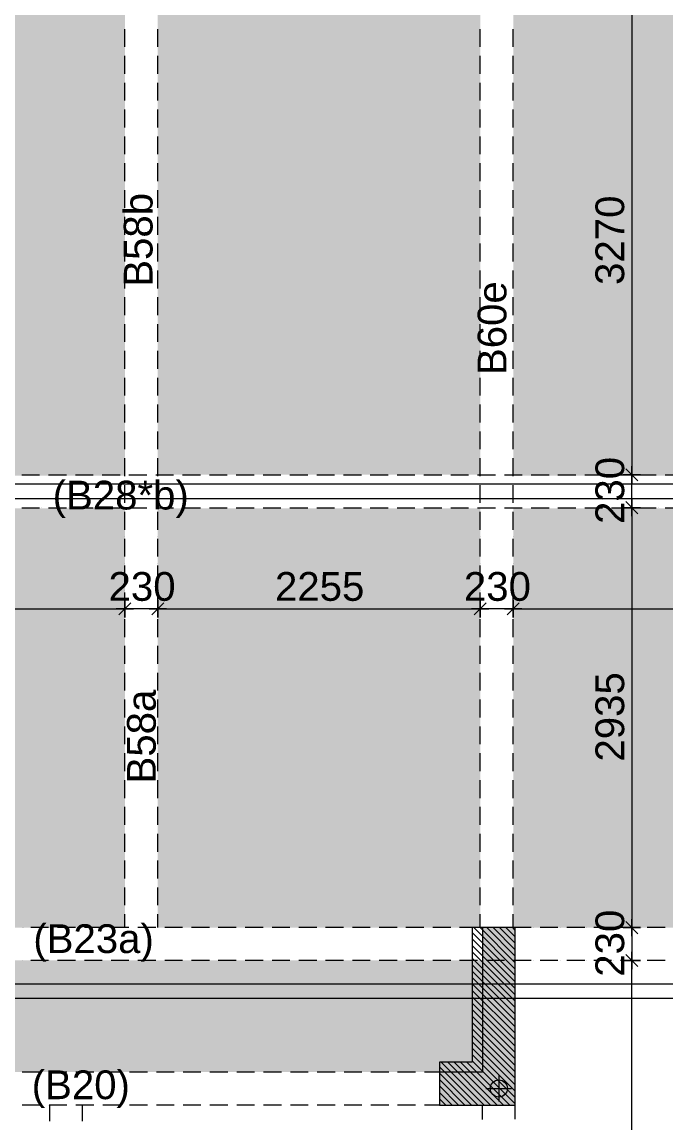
# Model space of a CAD drawing. Header units: millimetres. Extents: x -1303 to 98744, y -1303 to 90097.
# Drawn here: x 15760 to 20263, y 35927 to 43623 of the extents above; entities that cross this region are included whole.
import ezdxf

# ---------------------------------------------------------------- set-up
doc = ezdxf.new("R2010")
doc.units = ezdxf.units.MM
doc.layers.add('PDF_Geometry', color=7, linetype='Continuous')
doc.layers.add('PDF_Text', color=7, linetype='Continuous')
doc.layers.add('PDF_Solid Fills', color=192, linetype='Continuous', true_color=0xc2c0c0c0)
doc.styles.add('PDF ArialMT', font='arial.ttf')

msp = doc.modelspace()

# ---------------------------------------------------------------- hatches: boundary and pattern name
at = {"layer": 'PDF_Solid Fills'}
msp.add_hatch(color=256, dxfattribs=at).paths.add_polyline_path([(18979.23903, 37292.74923), (18979.23903, 36282.69794), (18679.31212, 36282.69794), (18679.31212, 36052.67313), (19209.26177, 36052.67313), (19209.26177, 37292.74923)])

# ---------------------------------------------------------------- linework, layer by layer
at = {"layer": 'PDF_Geometry', "color": 122, "lineweight": 0, "true_color": 0x00b88a}
for points in [[(20023.99135, 43687.28197), (20023.99135, 43707.59225), (20023.99135, 40477.27777), (20023.99135, 40497.59218)], [(20023.99135, 40227.62037), (20023.99135, 40456.96748)], [(20023.99135, 40186.9998), (20023.99135, 40207.31008), (20023.99135, 37312.12974), (20023.99135, 37332.44416)], [(13083.5159, 39520.11999), (13064.05068, 39520.11999), (16458.54478, 39520.11999), (16439.07955, 39520.11999)], [(16709.0493, 39520.11999), (16478.85713, 39520.11999)], [(16748.82481, 39520.11999), (16728.51453, 39520.11999), (18944.11649, 39520.11999), (18923.80621, 39520.11999)], [(19193.77388, 39520.11999), (18963.58172, 39520.11999)], [(19233.55147, 39520.11999), (19214.08624, 39520.11999), (22383.46574, 39520.11999), (22364.00051, 39520.11999)], [(20023.99135, 37292.66658), (20023.99135, 37062.47235)], [(20023.99135, 32382.45608), (20023.99135, 32362.14373), (20023.99135, 37042.16206), (20023.99135, 37022.6989)]]:
    msp.add_lwpolyline(points, dxfattribs=at)
at = {"layer": 'PDF_Geometry', "color": 157, "lineweight": 0, "true_color": 0x3f5f7f}
for points in [[(16478.85713, 43448.62476), (16478.85713, 43573.87909)], [(16709.0493, 43448.62476), (16709.0493, 43573.87909)], [(18963.58172, 43448.62476), (18963.58172, 43573.87909)], [(19193.77388, 43448.62476), (19193.77388, 43573.87909)], [(16478.85713, 43260.74947), (16478.85713, 43385.99967)], [(16709.0493, 43260.74947), (16709.0493, 43385.99967)], [(18963.58172, 43260.74947), (18963.58172, 43385.99967)], [(19193.77388, 43260.74947), (19193.77388, 43385.99967)], [(16478.85713, 43073.71718), (16478.85713, 43198.12025)], [(16709.0493, 43073.71718), (16709.0493, 43198.12025)], [(18963.58172, 43073.71718), (18963.58172, 43198.12025)], [(19193.77388, 43073.71718), (19193.77388, 43198.12025)], [(16478.85713, 42885.83775), (16478.85713, 43011.09208)], [(16709.0493, 42885.83775), (16709.0493, 43011.09208)], [(18963.58172, 42885.83775), (18963.58172, 43011.09208)], [(19193.77388, 42885.83775), (19193.77388, 43011.09208)], [(16478.85713, 42698.80545), (16478.85713, 42823.21266)], [(16709.0493, 42698.80545), (16709.0493, 42823.21266)], [(18963.58172, 42698.80545), (18963.58172, 42823.21266)], [(19193.77388, 42698.80545), (19193.77388, 42823.21266)], [(16478.85713, 42510.93016), (16478.85713, 42636.18035)], [(16709.0493, 42510.93016), (16709.0493, 42636.18035)], [(18963.58172, 42510.93016), (18963.58172, 42636.18035)], [(19193.77388, 42510.93016), (19193.77388, 42636.18035)], [(16478.85713, 42323.89786), (16478.85713, 42448.30506)], [(16709.0493, 42323.89786), (16709.0493, 42448.30506)], [(18963.58172, 42323.89786), (18963.58172, 42448.30506)], [(19193.77388, 42323.89786), (19193.77388, 42448.30506)], [(16478.85713, 42136.01844), (16478.85713, 42261.27277)], [(16709.0493, 42136.01844), (16709.0493, 42261.27277)], [(18963.58172, 42136.01844), (18963.58172, 42261.27277)], [(19193.77388, 42136.01844), (19193.77388, 42261.27277)], [(16478.85713, 41948.14315), (16478.85713, 42073.39334)], [(16709.0493, 41948.14315), (16709.0493, 42073.39334)], [(18963.58172, 41948.14315), (18963.58172, 42073.39334)], [(19193.77388, 41948.14315), (19193.77388, 42073.39334)], [(16478.85713, 41761.11085), (16478.85713, 41886.36104)], [(16709.0493, 41761.11085), (16709.0493, 41886.36104)], [(18963.58172, 41761.11085), (18963.58172, 41886.36104)], [(19193.77388, 41761.11085), (19193.77388, 41886.36104)], [(16478.85713, 41573.23143), (16478.85713, 41698.48575)], [(16709.0493, 41573.23143), (16709.0493, 41698.48575)], [(18963.58172, 41573.23143), (18963.58172, 41698.48575)], [(19193.77388, 41573.23143), (19193.77388, 41698.48575)], [(16478.85713, 41386.20325), (16478.85713, 41511.45345)], [(16709.0493, 41386.20325), (16709.0493, 41511.45345)], [(18963.58172, 41386.20325), (18963.58172, 41511.45345)], [(19193.77388, 41386.20325), (19193.77388, 41511.45345)], [(16478.85713, 41198.32383), (16478.85713, 41323.57403)], [(16709.0493, 41198.32383), (16709.0493, 41323.57403)], [(18963.58172, 41198.32383), (18963.58172, 41323.57403)], [(19193.77388, 41198.32383), (19193.77388, 41323.57403)], [(16478.85713, 41011.29153), (16478.85713, 41135.69874)], [(16709.0493, 41011.29153), (16709.0493, 41135.69874)], [(18963.58172, 41011.29153), (18963.58172, 41135.69874)], [(19193.77388, 41011.29153), (19193.77388, 41135.69874)], [(16478.85713, 40823.41624), (16478.85713, 40948.66643)], [(16709.0493, 40823.41624), (16709.0493, 40948.66643)], [(18963.58172, 40823.41624), (18963.58172, 40948.66643)], [(19193.77388, 40823.41624), (19193.77388, 40948.66643)], [(16478.85713, 40636.38394), (16478.85713, 40760.78701)], [(16709.0493, 40636.38394), (16709.0493, 40760.78701)], [(18963.58172, 40636.38394), (18963.58172, 40760.78701)], [(19193.77388, 40636.38394), (19193.77388, 40760.78701)], [(16478.85713, 40448.50451), (16478.85713, 40573.75884)], [(16709.0493, 40448.50451), (16709.0493, 40573.75884)], [(18963.58172, 40448.50451), (18963.58172, 40573.75884)], [(19193.77388, 40448.50451), (19193.77388, 40573.75884)], [(15757.81209, 40456.96748), (15882.21724, 40456.96748)], [(15944.84336, 40456.96748), (16070.09562, 40456.96748)], [(16132.72072, 40456.96748), (16257.97298, 40456.96748)], [(16319.75302, 40456.96748), (16445.00528, 40456.96748)], [(16507.63038, 40456.96748), (16632.88264, 40456.96748)], [(16695.50773, 40456.96748), (16819.91287, 40456.96748)], [(16882.54004, 40456.96748), (17007.7923, 40456.96748)], [(17070.41739, 40456.96748), (17194.82253, 40456.96748)], [(17257.44969, 40456.96748), (17382.69988, 40456.96748)], [(17445.32705, 40456.96748), (17569.73219, 40456.96748)], [(17632.35728, 40456.96748), (17757.60954, 40456.96748)], [(17820.23671, 40456.96748), (17945.4869, 40456.96748)], [(18007.26694, 40456.96748), (18132.5192, 40456.96748)], [(18195.14429, 40456.96748), (18320.39656, 40456.96748)], [(18383.02372, 40456.96748), (18507.42886, 40456.96748)], [(18570.05395, 40456.96748), (18695.30621, 40456.96748)], [(18757.93131, 40456.96748), (18882.33852, 40456.96748)], [(18944.96361, 40456.96748), (19070.21587, 40456.96748)], [(19132.84097, 40456.96748), (19257.2461, 40456.96748)], [(19319.87327, 40456.96748), (19445.12553, 40456.96748)], [(19507.75063, 40456.96748), (19633.00289, 40456.96748)], [(19694.78293, 40456.96748), (19820.03312, 40456.96748)], [(19882.66029, 40456.96748), (20007.91255, 40456.96748)], [(20069.69052, 40456.96748), (20194.94278, 40456.96748)], [(20257.56994, 40456.96748), (20382.82013, 40456.96748)], [(16478.85713, 40260.62922), (16478.85713, 40385.87942)], [(16709.0493, 40260.62922), (16709.0493, 40385.87942)], [(18963.58172, 40260.62922), (18963.58172, 40385.87942)], [(19193.77388, 40260.62922), (19193.77388, 40385.87942)], [(15757.81209, 40227.62037), (15882.21724, 40227.62037)], [(15944.84336, 40227.62037), (16070.09562, 40227.62037)], [(16132.72072, 40227.62037), (16257.97298, 40227.62037)], [(16319.75302, 40227.62037), (16445.00528, 40227.62037)], [(16478.85713, 40073.59693), (16478.85713, 40198.84712)], [(16507.63038, 40227.62037), (16632.88264, 40227.62037)], [(16695.50773, 40227.62037), (16819.91287, 40227.62037)], [(16709.0493, 40073.59693), (16709.0493, 40198.84712)], [(16882.54004, 40227.62037), (17007.7923, 40227.62037)], [(17070.41739, 40227.62037), (17194.82253, 40227.62037)], [(17257.44969, 40227.62037), (17382.69988, 40227.62037)], [(17445.32705, 40227.62037), (17569.73219, 40227.62037)], [(17632.35728, 40227.62037), (17757.60954, 40227.62037)], [(17820.23671, 40227.62037), (17945.4869, 40227.62037)], [(18007.26694, 40227.62037), (18132.5192, 40227.62037)], [(18195.14429, 40227.62037), (18320.39656, 40227.62037)], [(18383.02372, 40227.62037), (18507.42886, 40227.62037)], [(18570.05395, 40227.62037), (18695.30621, 40227.62037)], [(18757.93131, 40227.62037), (18882.33852, 40227.62037)], [(18944.96361, 40227.62037), (19070.21587, 40227.62037)], [(18963.58172, 40073.59693), (18963.58172, 40198.84712)], [(19132.84097, 40227.62037), (19257.2461, 40227.62037)], [(19193.77388, 40073.59693), (19193.77388, 40198.84712)], [(19319.87327, 40227.62037), (19445.12553, 40227.62037)], [(19507.75063, 40227.62037), (19633.00289, 40227.62037)], [(19694.78293, 40227.62037), (19820.03312, 40227.62037)], [(19882.66029, 40227.62037), (20007.91255, 40227.62037)], [(20069.69052, 40227.62037), (20194.94278, 40227.62037)], [(20257.56994, 40227.62037), (20382.82013, 40227.62037)], [(16478.85713, 39885.7175), (16478.85713, 40010.97183)], [(16709.0493, 39885.7175), (16709.0493, 40010.97183)], [(18963.58172, 39885.7175), (18963.58172, 40010.97183)], [(19193.77388, 39885.7175), (19193.77388, 40010.97183)], [(16478.85713, 39698.6852), (16478.85713, 39823.93953)], [(16709.0493, 39698.6852), (16709.0493, 39823.93953)], [(18963.58172, 39698.6852), (18963.58172, 39823.93953)], [(19193.77388, 39698.6852), (19193.77388, 39823.93953)], [(16478.85713, 39510.80991), (16478.85713, 39636.0601)], [(16709.0493, 39510.80991), (16709.0493, 39636.0601)], [(18963.58172, 39510.80991), (18963.58172, 39636.0601)], [(19193.77388, 39510.80991), (19193.77388, 39636.0601)], [(16478.85713, 39323.77761), (16478.85713, 39448.18481)], [(16709.0493, 39323.77761), (16709.0493, 39448.18481)], [(18963.58172, 39323.77761), (18963.58172, 39448.18481)], [(19193.77388, 39323.77761), (19193.77388, 39448.18481)], [(16478.85713, 39135.89819), (16478.85713, 39261.15252)], [(16709.0493, 39135.89819), (16709.0493, 39261.15252)], [(18963.58172, 39135.89819), (18963.58172, 39261.15252)], [(19193.77388, 39135.89819), (19193.77388, 39261.15252)], [(16478.85713, 38948.87002), (16478.85713, 39073.27309)], [(16709.0493, 38948.87002), (16709.0493, 39073.27309)], [(18963.58172, 38948.87002), (18963.58172, 39073.27309)], [(19193.77388, 38948.87002), (19193.77388, 39073.27309)], [(16478.85713, 38760.9906), (16478.85713, 38886.24079)], [(16709.0493, 38760.9906), (16709.0493, 38886.24079)], [(18963.58172, 38760.9906), (18963.58172, 38886.24079)], [(19193.77388, 38760.9906), (19193.77388, 38886.24079)], [(16478.85713, 38573.95829), (16478.85713, 38698.3655)], [(16709.0493, 38573.95829), (16709.0493, 38698.3655)], [(18963.58172, 38573.95829), (18963.58172, 38698.3655)], [(19193.77388, 38573.95829), (19193.77388, 38698.3655)], [(16478.85713, 38386.083), (16478.85713, 38511.3332)], [(16709.0493, 38386.083), (16709.0493, 38511.3332)], [(18963.58172, 38386.083), (18963.58172, 38511.3332)], [(19193.77388, 38386.083), (19193.77388, 38511.3332)], [(16478.85713, 38198.20358), (16478.85713, 38323.45378)], [(16709.0493, 38198.20358), (16709.0493, 38323.45378)], [(18963.58172, 38198.20358), (18963.58172, 38323.45378)], [(19193.77388, 38198.20358), (19193.77388, 38323.45378)], [(16478.85713, 38011.17128), (16478.85713, 38136.4256)], [(16709.0493, 38011.17128), (16709.0493, 38136.4256)], [(18963.58172, 38011.17128), (18963.58172, 38136.4256)], [(19193.77388, 38011.17128), (19193.77388, 38136.4256)], [(16478.85713, 37823.29599), (16478.85713, 37948.54618)], [(16709.0493, 37823.29599), (16709.0493, 37948.54618)], [(18963.58172, 37823.29599), (18963.58172, 37948.54618)], [(19193.77388, 37823.29599), (19193.77388, 37948.54618)], [(16478.85713, 37636.26369), (16478.85713, 37760.66676)], [(16709.0493, 37636.26369), (16709.0493, 37760.66676)], [(18963.58172, 37636.26369), (18963.58172, 37760.66676)], [(19193.77388, 37636.26369), (19193.77388, 37760.66676)], [(16478.85713, 37448.38426), (16478.85713, 37573.63859)], [(16709.0493, 37448.38426), (16709.0493, 37573.63859)], [(18963.58172, 37448.38426), (18963.58172, 37573.63859)], [(19193.77388, 37448.38426), (19193.77388, 37573.63859)], [(16478.85713, 37292.66658), (16478.85713, 37385.75917)], [(16709.0493, 37292.66658), (16709.0493, 37385.75917)], [(18963.58172, 37292.66658), (18963.58172, 37385.75917)], [(19193.77388, 37292.66658), (19193.77388, 37385.75917)], [(15944.84336, 37292.66658), (15820.43823, 37292.66658)], [(16132.72072, 37292.66658), (16007.46949, 37292.66658)], [(16319.75302, 37292.66658), (16195.34788, 37292.66658)], [(16507.63038, 37292.66658), (16382.37811, 37292.66658)], [(16695.50773, 37292.66658), (16570.25547, 37292.66658)], [(16882.54004, 37292.66658), (16757.28777, 37292.66658)], [(17070.41739, 37292.66658), (16945.16513, 37292.66658)], [(17257.44969, 37292.66658), (17132.19743, 37292.66658)], [(17445.32705, 37292.66658), (17320.07479, 37292.66658)], [(17632.35728, 37292.66658), (17507.95214, 37292.66658)], [(17820.23671, 37292.66658), (17694.98445, 37292.66658)], [(18007.26694, 37292.66658), (17882.8618, 37292.66658)], [(18195.14429, 37292.66658), (18069.89411, 37292.66658)], [(18383.02372, 37292.66658), (18257.77146, 37292.66658)], [(18570.05395, 37292.66658), (18444.80169, 37292.66658)], [(18757.93131, 37292.66658), (18632.68112, 37292.66658)], [(18944.96361, 37292.66658), (18819.71135, 37292.66658)], [(19132.84097, 37292.66658), (19007.58871, 37292.66658)], [(19319.87327, 37292.66658), (19195.46814, 37292.66658)], [(19507.75063, 37292.66658), (19382.49837, 37292.66658)], [(19694.78293, 37292.66658), (19570.37572, 37292.66658)], [(19882.66029, 37292.66658), (19757.40802, 37292.66658)], [(20069.69052, 37292.66658), (19945.28538, 37292.66658)], [(20257.56994, 37292.66658), (20132.31768, 37292.66658)], [(15944.84336, 37062.47235), (15820.43823, 37062.47235)], [(16132.72072, 37062.47235), (16007.46949, 37062.47235)], [(16319.75302, 37062.47235), (16195.34788, 37062.47235)], [(16507.63038, 37062.47235), (16382.37811, 37062.47235)], [(16695.50773, 37062.47235), (16570.25547, 37062.47235)], [(16882.54004, 37062.47235), (16757.28777, 37062.47235)], [(17070.41739, 37062.47235), (16945.16513, 37062.47235)], [(17257.44969, 37062.47235), (17132.19743, 37062.47235)], [(17445.32705, 37062.47235), (17320.07479, 37062.47235)], [(17632.35728, 37062.47235), (17507.95214, 37062.47235)], [(17820.23671, 37062.47235), (17694.98445, 37062.47235)], [(18007.26694, 37062.47235), (17882.8618, 37062.47235)], [(18195.14429, 37062.47235), (18069.89411, 37062.47235)], [(18383.02372, 37062.47235), (18257.77146, 37062.47235)], [(18570.05395, 37062.47235), (18444.80169, 37062.47235)], [(18757.93131, 37062.47235), (18632.68112, 37062.47235)], [(18944.96361, 37062.47235), (18819.71135, 37062.47235)], [(19132.84097, 37062.47235), (19007.58871, 37062.47235)], [(19319.87327, 37062.47235), (19195.46814, 37062.47235)], [(19507.75063, 37062.47235), (19382.49837, 37062.47235)], [(19694.78293, 37062.47235), (19570.37572, 37062.47235)], [(19882.66029, 37062.47235), (19757.40802, 37062.47235)], [(20069.69052, 37062.47235), (19945.28538, 37062.47235)], [(20257.56994, 37062.47235), (20132.31768, 37062.47235)], [(15886.44872, 36282.18967), (15761.19749, 36282.18967)], [(16073.47998, 36282.18967), (15949.07484, 36282.18967)], [(16261.35733, 36282.18967), (16136.10715, 36282.18967)], [(16449.23676, 36282.18967), (16323.9845, 36282.18967)], [(16636.26699, 36282.18967), (16511.01473, 36282.18967)], [(16824.14435, 36282.18967), (16698.89416, 36282.18967)], [(17011.17665, 36282.18967), (16886.77152, 36282.18967)], [(17199.05401, 36282.18967), (17073.80175, 36282.18967)], [(17386.08631, 36282.18967), (17261.68118, 36282.18967)], [(17573.96367, 36282.18967), (17448.71141, 36282.18967)], [(17760.99597, 36282.18967), (17636.58876, 36282.18967)], [(17948.87333, 36282.18967), (17823.62106, 36282.18967)], [(18136.75068, 36282.18967), (18011.49842, 36282.18967)], [(18323.78298, 36282.18967), (18198.53072, 36282.18967)], [(18511.66034, 36282.18967), (18386.40808, 36282.18967)], [(18679.22742, 36282.18967), (18573.44038, 36282.18967)], [(15886.44872, 36051.99543), (15761.19749, 36051.99543)], [(16073.47998, 36051.99543), (15949.07484, 36051.99543)], [(15954.15242, 35938.59256), (15954.15242, 36051.99543)], [(16261.35733, 36051.99543), (16136.10715, 36051.99543)], [(16183.49849, 35938.59256), (16183.49849, 36051.99543)], [(16449.23676, 36051.99543), (16323.9845, 36051.99543)], [(16636.26699, 36051.99543), (16511.01473, 36051.99543)], [(16824.14435, 36051.99543), (16698.89416, 36051.99543)], [(17011.17665, 36051.99543), (16886.77152, 36051.99543)], [(17199.05401, 36051.99543), (17073.80175, 36051.99543)], [(17386.08631, 36051.99543), (17261.68118, 36051.99543)], [(17573.96367, 36051.99543), (17448.71141, 36051.99543)], [(17760.99597, 36051.99543), (17636.58876, 36051.99543)], [(17948.87333, 36051.99543), (17823.62106, 36051.99543)], [(18136.75068, 36051.99543), (18011.49842, 36051.99543)], [(18323.78298, 36051.99543), (18198.53072, 36051.99543)], [(18511.66034, 36051.99543), (18386.40808, 36051.99543)], [(18679.22742, 36051.99543), (18573.44038, 36051.99543)], [(18978.81546, 35951.287), (18978.81546, 36051.99543)], [(19209.00763, 35953.82424), (19209.00763, 36051.99543)]]:
    msp.add_lwpolyline(points, dxfattribs=at)
at = {"layer": 'PDF_Geometry', "color": 9, "lineweight": 0, "true_color": 0xc0c0c0}
msp.add_lwpolyline([(21334.05838, 40392.64814), (21334.05838, 41992.14808), (21234.195, 41992.14808), (21234.195, 40392.64814), (9804.11789, 40392.64814), (9804.11789, 40291.93971), (21234.195, 40291.93971), (21234.195, 37667.57417), (21334.05838, 37667.57417), (21334.05838, 39192.60169), (21619.2598, 39192.60169), (21619.2598, 39292.463), (21334.05838, 39292.463), (21334.05838, 40291.93971), (21619.2598, 40291.93971), (21619.2598, 40392.64814)], close=True, dxfattribs=at)
at = {"layer": 'PDF_Geometry', "color": 122, "lineweight": 0, "true_color": 0x00b88a}
for points in [[(20066.30616, 40414.65266), (19981.67653, 40500.12942)], [(20023.99135, 40396.87962), (20023.99135, 40517.05534)], [(19963.90348, 40456.96748), (20084.07921, 40456.96748)], [(19981.67653, 40269.93518), (20066.30616, 40184.46256)], [(20023.99135, 40287.70822), (20023.99135, 40167.53663)], [(20084.07921, 40227.62037), (19963.90348, 40227.62037)], [(16521.17195, 39562.43481), (16436.54232, 39477.80518)], [(16478.85713, 39460.03214), (16478.85713, 39580.20373)], [(16666.73449, 39477.80518), (16751.36411, 39562.43481)], [(16709.0493, 39580.20373), (16709.0493, 39460.03214)], [(19005.89653, 39562.43481), (18921.2669, 39477.80518)], [(18963.58172, 39460.03214), (18963.58172, 39580.20373)], [(19151.45907, 39477.80518), (19236.0887, 39562.43481)], [(19193.77388, 39580.20373), (19193.77388, 39460.03214)], [(16538.94292, 39520.11999), (16418.76927, 39520.11999)], [(16648.96144, 39520.11999), (16769.13509, 39520.11999)], [(19023.66958, 39520.11999), (18903.49592, 39520.11999)], [(19133.68809, 39520.11999), (19253.86175, 39520.11999)], [(20066.30616, 37249.50464), (19981.67653, 37334.98139)], [(20023.99135, 37232.57872), (20023.99135, 37351.90732)], [(19963.90348, 37292.66658), (20084.07921, 37292.66658)], [(19981.67653, 37104.78716), (20066.30616, 37020.15753)], [(20023.99135, 37122.5602), (20023.99135, 37002.38861)], [(20084.07921, 37062.47235), (19963.90348, 37062.47235)]]:
    msp.add_lwpolyline(points, close=True, dxfattribs=at)
at = {"layer": 'PDF_Geometry', "lineweight": 0}
for points in [[(20023.99135, 40456.96748), (20023.99135, 40456.96748)], [(20023.99135, 40456.96748), (20023.99135, 40456.96748)], [(15771.35263, 40227.62037), (15771.35263, 40227.62037)], [(15833.97875, 40227.62037), (15833.97875, 40227.62037)], [(15896.60489, 40227.62037), (15896.60489, 40227.62037)], [(15958.3839, 40227.62037), (15958.3839, 40227.62037)], [(16021.01003, 40227.62037), (16021.01003, 40227.62037)], [(16083.63512, 40227.62037), (16083.63512, 40227.62037)], [(16146.26229, 40227.62037), (16146.26229, 40227.62037)], [(16208.88738, 40227.62037), (16208.88738, 40227.62037)], [(16271.51455, 40227.62037), (16271.51455, 40227.62037)], [(16334.13964, 40227.62037), (16334.13964, 40227.62037)], [(16395.91968, 40227.62037), (16395.91968, 40227.62037)], [(16478.85713, 40227.62037), (16478.85713, 40227.62037)], [(16478.85713, 40222.54589), (16478.85713, 40222.54589)], [(16478.85713, 40222.54589), (16478.85713, 40222.54589)], [(16709.0493, 40222.54589), (16709.0493, 40222.54589)], [(16709.0493, 40222.54589), (16709.0493, 40222.54589)], [(18963.58172, 40222.54589), (18963.58172, 40222.54589)], [(18963.58172, 40222.54589), (18963.58172, 40222.54589)], [(19193.77388, 40222.54589), (19193.77388, 40222.54589)], [(19193.77388, 40222.54589), (19193.77388, 40222.54589)], [(20023.99135, 40227.62037), (20023.99135, 40227.62037)], [(20023.99135, 40227.62037), (20023.99135, 40227.62037)], [(20089.15574, 40227.62037), (20089.15574, 40227.62037)], [(20151.78291, 40227.62037), (20151.78291, 40227.62037)], [(20213.56088, 40227.62037), (20213.56088, 40227.62037)], [(16478.85713, 40152.30082), (16478.85713, 40152.30082)], [(16478.85713, 40152.30082), (16478.85713, 40152.30082)], [(16709.0493, 40152.30082), (16709.0493, 40152.30082)], [(16709.0493, 40152.30082), (16709.0493, 40152.30082)], [(18963.58172, 40152.30082), (18963.58172, 40152.30082)], [(18963.58172, 40152.30082), (18963.58172, 40152.30082)], [(19193.77388, 40152.30082), (19193.77388, 40152.30082)], [(19193.77388, 40152.30082), (19193.77388, 40152.30082)], [(16478.85713, 40089.67573), (16478.85713, 40089.67573)], [(16478.85713, 40089.67573), (16478.85713, 40089.67573)], [(16478.85713, 40027.05063), (16478.85713, 40027.05063)], [(16478.85713, 40027.05063), (16478.85713, 40027.05063)], [(16709.0493, 40089.67573), (16709.0493, 40089.67573)], [(16709.0493, 40089.67573), (16709.0493, 40089.67573)], [(16709.0493, 40027.05063), (16709.0493, 40027.05063)], [(16709.0493, 40027.05063), (16709.0493, 40027.05063)], [(18963.58172, 40089.67573), (18963.58172, 40089.67573)], [(18963.58172, 40089.67573), (18963.58172, 40089.67573)], [(18963.58172, 40027.05063), (18963.58172, 40027.05063)], [(18963.58172, 40027.05063), (18963.58172, 40027.05063)], [(19193.77388, 40089.67573), (19193.77388, 40089.67573)], [(19193.77388, 40089.67573), (19193.77388, 40089.67573)], [(19193.77388, 40027.05063), (19193.77388, 40027.05063)], [(19193.77388, 40027.05063), (19193.77388, 40027.05063)], [(16478.85713, 39965.26853), (16478.85713, 39965.26853)], [(16478.85713, 39965.26853), (16478.85713, 39965.26853)], [(16709.0493, 39965.26853), (16709.0493, 39965.26853)], [(16709.0493, 39965.26853), (16709.0493, 39965.26853)], [(18963.58172, 39965.26853), (18963.58172, 39965.26853)], [(18963.58172, 39965.26853), (18963.58172, 39965.26853)], [(19193.77388, 39965.26853), (19193.77388, 39965.26853)], [(19193.77388, 39965.26853), (19193.77388, 39965.26853)], [(16478.85713, 39902.64342), (16478.85713, 39902.64342)], [(16478.85713, 39902.64342), (16478.85713, 39902.64342)], [(16709.0493, 39902.64342), (16709.0493, 39902.64342)], [(16709.0493, 39902.64342), (16709.0493, 39902.64342)], [(18963.58172, 39902.64342), (18963.58172, 39902.64342)], [(18963.58172, 39902.64342), (18963.58172, 39902.64342)], [(19193.77388, 39902.64342), (19193.77388, 39902.64342)], [(19193.77388, 39902.64342), (19193.77388, 39902.64342)], [(16478.85713, 39840.01833), (16478.85713, 39840.01833)], [(16478.85713, 39840.01833), (16478.85713, 39840.01833)], [(16709.0493, 39840.01833), (16709.0493, 39840.01833)], [(16709.0493, 39840.01833), (16709.0493, 39840.01833)], [(18963.58172, 39840.01833), (18963.58172, 39840.01833)], [(18963.58172, 39840.01833), (18963.58172, 39840.01833)], [(19193.77388, 39840.01833), (19193.77388, 39840.01833)], [(19193.77388, 39840.01833), (19193.77388, 39840.01833)], [(16478.85713, 39777.39324), (16478.85713, 39777.39324)], [(16478.85713, 39777.39324), (16478.85713, 39777.39324)], [(16478.85713, 39714.76813), (16478.85713, 39714.76813)], [(16478.85713, 39714.76813), (16478.85713, 39714.76813)], [(16709.0493, 39777.39324), (16709.0493, 39777.39324)], [(16709.0493, 39777.39324), (16709.0493, 39777.39324)], [(16709.0493, 39714.76813), (16709.0493, 39714.76813)], [(16709.0493, 39714.76813), (16709.0493, 39714.76813)], [(18963.58172, 39777.39324), (18963.58172, 39777.39324)], [(18963.58172, 39777.39324), (18963.58172, 39777.39324)], [(18963.58172, 39714.76813), (18963.58172, 39714.76813)], [(18963.58172, 39714.76813), (18963.58172, 39714.76813)], [(19193.77388, 39777.39324), (19193.77388, 39777.39324)], [(19193.77388, 39777.39324), (19193.77388, 39777.39324)], [(19193.77388, 39714.76813), (19193.77388, 39714.76813)], [(19193.77388, 39714.76813), (19193.77388, 39714.76813)], [(16478.85713, 39652.13891), (16478.85713, 39652.13891)], [(16478.85713, 39652.13891), (16478.85713, 39652.13891)], [(16709.0493, 39652.13891), (16709.0493, 39652.13891)], [(16709.0493, 39652.13891), (16709.0493, 39652.13891)], [(18963.58172, 39652.13891), (18963.58172, 39652.13891)], [(18963.58172, 39652.13891), (18963.58172, 39652.13891)], [(19193.77388, 39652.13891), (19193.77388, 39652.13891)], [(19193.77388, 39652.13891), (19193.77388, 39652.13891)], [(16478.85713, 39590.36093), (16478.85713, 39590.36093)], [(16478.85713, 39590.36093), (16478.85713, 39590.36093)], [(16709.0493, 39590.36093), (16709.0493, 39590.36093)], [(16709.0493, 39590.36093), (16709.0493, 39590.36093)], [(18963.58172, 39590.36093), (18963.58172, 39590.36093)], [(18963.58172, 39590.36093), (18963.58172, 39590.36093)], [(19193.77388, 39590.36093), (19193.77388, 39590.36093)], [(19193.77388, 39590.36093), (19193.77388, 39590.36093)], [(16478.85713, 39520.11999), (16478.85713, 39520.11999)], [(16478.85713, 39520.11999), (16478.85713, 39520.11999)], [(16709.0493, 39520.11999), (16709.0493, 39520.11999)], [(16709.0493, 39520.11999), (16709.0493, 39520.11999)], [(18963.58172, 39520.11999), (18963.58172, 39520.11999)], [(18963.58172, 39520.11999), (18963.58172, 39520.11999)], [(19193.77388, 39520.11999), (19193.77388, 39520.11999)], [(19193.77388, 39520.11999), (19193.77388, 39520.11999)], [(15765.42897, 37292.66658), (15765.42897, 37292.66658)], [(15771.35263, 37292.66658), (15771.35263, 37292.66658)], [(15828.05406, 37292.66658), (15828.05406, 37292.66658)], [(15833.97875, 37292.66658), (15833.97875, 37292.66658)], [(15890.6802, 37292.66658), (15890.6802, 37292.66658)], [(15896.60489, 37292.66658), (15896.60489, 37292.66658)], [(15953.30632, 37292.66658), (15953.30632, 37292.66658)], [(15958.3839, 37292.66658), (15958.3839, 37292.66658)], [(16021.01003, 37292.66658), (16021.01003, 37292.66658)], [(16030.32011, 37292.66658), (16030.32011, 37292.66658)], [(16083.63512, 37292.66658), (16083.63512, 37292.66658)], [(16146.26229, 37292.66658), (16146.26229, 37292.66658)], [(16208.88738, 37292.66658), (16208.88738, 37292.66658)], [(16271.51455, 37292.66658), (16271.51455, 37292.66658)], [(16334.13964, 37292.66658), (16334.13964, 37292.66658)], [(16395.91968, 37292.66658), (16395.91968, 37292.66658)], [(16478.85713, 37292.66658), (16478.85713, 37292.66658)], [(18908.57246, 37257.9676), (19209.00763, 36957.53243)], [(18919.57472, 37292.66658), (19209.00763, 37002.38861)], [(18964.42884, 37292.66658), (19209.00763, 37047.24066)], [(19009.28296, 37292.66658), (19209.00763, 37092.09272)], [(19054.135, 37292.66658), (19209.00763, 37137.79602)], [(19098.98912, 37292.66658), (19209.00763, 37182.64807)], [(19143.84323, 37292.66658), (19209.00763, 37227.50012)], [(19188.69735, 37292.66658), (19209.00763, 37272.3563)], [(19209.00763, 37292.66658), (19209.00763, 37292.66658)], [(19272.47985, 37292.66658), (19272.47985, 37292.66658)], [(19335.10702, 37292.66658), (19335.10702, 37292.66658)], [(19397.73211, 37292.66658), (19397.73211, 37292.66658)], [(19460.35721, 37292.66658), (19460.35721, 37292.66658)], [(19522.98437, 37292.66658), (19522.98437, 37292.66658)], [(19584.76442, 37292.66658), (19584.76442, 37292.66658)], [(19647.38951, 37292.66658), (19647.38951, 37292.66658)], [(19710.0146, 37292.66658), (19710.0146, 37292.66658)], [(19772.64177, 37292.66658), (19772.64177, 37292.66658)], [(19835.26687, 37292.66658), (19835.26687, 37292.66658)], [(19897.89403, 37292.66658), (19897.89403, 37292.66658)], [(19960.51913, 37292.66658), (19960.51913, 37292.66658)], [(20023.99135, 37292.66658), (20023.99135, 37292.66658)], [(20023.99135, 37292.66658), (20023.99135, 37292.66658)], [(20089.15574, 37292.66658), (20089.15574, 37292.66658)], [(20151.78291, 37292.66658), (20151.78291, 37292.66658)], [(20213.56088, 37292.66658), (20213.56088, 37292.66658)], [(18908.57246, 37213.11556), (19209.00763, 36912.68039)], [(18908.57246, 37168.25938), (19209.00763, 36867.82421)], [(18908.57246, 37123.40733), (19209.00763, 36822.97216)], [(15765.42897, 37062.47235), (15765.42897, 37062.47235)], [(15818.74502, 37062.47235), (15818.74502, 37062.47235)], [(15828.05406, 37062.47235), (15828.05406, 37062.47235)], [(15881.37114, 37062.47235), (15881.37114, 37062.47235)], [(15890.6802, 37062.47235), (15890.6802, 37062.47235)], [(15943.99727, 37062.47235), (15943.99727, 37062.47235)], [(15953.30632, 37062.47235), (15953.30632, 37062.47235)], [(16011.70097, 37062.47235), (16011.70097, 37062.47235)], [(16030.32011, 37062.47235), (16030.32011, 37062.47235)], [(18908.57246, 37078.55528), (19209.00763, 36778.1201)], [(18908.57246, 37032.85198), (19209.00763, 36733.26392)], [(19209.00763, 37062.47235), (19209.00763, 37062.47235)], [(19209.00763, 37062.47235), (19209.00763, 37062.47235)], [(19272.47985, 37062.47235), (19272.47985, 37062.47235)], [(19272.47985, 37062.47235), (19272.47985, 37062.47235)], [(19335.10702, 37062.47235), (19335.10702, 37062.47235)], [(19335.10702, 37062.47235), (19335.10702, 37062.47235)], [(19397.73211, 37062.47235), (19397.73211, 37062.47235)], [(19397.73211, 37062.47235), (19397.73211, 37062.47235)], [(19460.35721, 37062.47235), (19460.35721, 37062.47235)], [(19460.35721, 37062.47235), (19460.35721, 37062.47235)], [(19522.98437, 37062.47235), (19522.98437, 37062.47235)], [(19522.98437, 37062.47235), (19522.98437, 37062.47235)], [(19584.76442, 37062.47235), (19584.76442, 37062.47235)], [(19584.76442, 37062.47235), (19584.76442, 37062.47235)], [(19647.38951, 37062.47235), (19647.38951, 37062.47235)], [(19647.38951, 37062.47235), (19647.38951, 37062.47235)], [(19710.0146, 37062.47235), (19710.0146, 37062.47235)], [(19710.0146, 37062.47235), (19710.0146, 37062.47235)], [(19772.64177, 37062.47235), (19772.64177, 37062.47235)], [(19772.64177, 37062.47235), (19772.64177, 37062.47235)], [(19835.26687, 37062.47235), (19835.26687, 37062.47235)], [(19835.26687, 37062.47235), (19835.26687, 37062.47235)], [(19897.89403, 37062.47235), (19897.89403, 37062.47235)], [(19897.89403, 37062.47235), (19897.89403, 37062.47235)], [(19960.51913, 37062.47235), (19960.51913, 37062.47235)], [(19960.51913, 37062.47235), (19960.51913, 37062.47235)], [(20023.99135, 37062.47235), (20023.99135, 37062.47235)], [(20023.99135, 37062.47235), (20023.99135, 37062.47235)], [(18908.57246, 36987.99993), (19209.00763, 36688.41188)], [(18908.57246, 36943.14787), (19209.00763, 36643.5557)], [(18908.57246, 36898.29169), (19209.00763, 36598.70365)], [(18908.57246, 36853.43965), (19209.00763, 36553.85159)], [(18908.57246, 36808.58347), (19209.00763, 36508.99541)], [(18908.57246, 36763.73142), (19209.00763, 36464.14337)], [(18908.57246, 36718.87937), (19209.00763, 36419.28719)], [(18908.57246, 36674.02318), (19209.00763, 36374.43514)], [(18908.57246, 36629.17114), (19209.00763, 36328.73597)], [(18908.57246, 36584.31496), (19209.00763, 36283.87979)], [(18908.57246, 36539.46291), (19209.00763, 36239.02773)], [(18908.57246, 36494.61086), (19209.00763, 36194.17568)], [(18908.57246, 36449.75467), (19209.00763, 36149.3195)], [(18908.57246, 36404.90263), (19209.00763, 36104.46746)], [(18691.92186, 36352.4306), (18991.50991, 36051.99543)], [(18736.7739, 36352.4306), (19036.36402, 36051.99543)], [(18781.62802, 36352.4306), (19081.21814, 36051.99543)], [(18826.48214, 36352.4306), (19126.91731, 36051.99543)], [(18871.33625, 36352.4306), (19171.77143, 36051.99543)], [(18908.57246, 36360.04645), (19209.00763, 36059.61128)], [(15818.74502, 36282.18967), (15818.74502, 36282.18967)], [(15818.74502, 36282.18967), (15818.74502, 36282.18967)], [(15881.37114, 36282.18967), (15881.37114, 36282.18967)], [(15881.37114, 36282.18967), (15881.37114, 36282.18967)], [(15943.99727, 36282.18967), (15943.99727, 36282.18967)], [(15943.99727, 36282.18967), (15943.99727, 36282.18967)], [(16011.70097, 36282.18967), (16011.70097, 36282.18967)], [(16011.70097, 36282.18967), (16011.70097, 36282.18967)], [(18679.22742, 36320.273), (18946.65579, 36051.99543)], [(18679.22742, 36275.41682), (18901.80167, 36051.99543)], [(18679.22742, 36230.56477), (18856.94963, 36051.99543)], [(18679.22742, 36185.71272), (18812.09551, 36051.99543)], [(18679.22742, 36140.85654), (18767.2414, 36051.99543)], [(18679.22742, 36096.0045), (18722.38728, 36051.99543)], [(15818.74502, 36051.99543), (15818.74502, 36051.99543)], [(15818.74502, 36051.99543), (15818.74502, 36051.99543)], [(15881.37114, 36051.99543), (15881.37114, 36051.99543)], [(15881.37114, 36051.99543), (15881.37114, 36051.99543)], [(15943.99727, 36051.99543), (15943.99727, 36051.99543)], [(15943.99727, 36051.99543), (15943.99727, 36051.99543)], [(15954.15242, 36051.99543), (15954.15242, 36051.99543)], [(15954.15242, 36051.99543), (15954.15242, 36051.99543)], [(16011.70097, 36051.99543), (16011.70097, 36051.99543)], [(16011.70097, 36051.99543), (16011.70097, 36051.99543)], [(16183.49849, 36051.99543), (16183.49849, 36051.99543)], [(16183.49849, 36051.99543), (16183.49849, 36051.99543)], [(18978.81546, 36051.99543), (18978.81546, 36051.99543)], [(18978.81546, 36051.99543), (18978.81546, 36051.99543)], [(19209.00763, 36051.99543), (19209.00763, 36051.99543)], [(19209.00763, 36051.99543), (19209.00763, 36051.99543)], [(15954.15242, 35974.13865), (15954.15242, 35974.13865)], [(15954.15242, 35974.13865), (15954.15242, 35974.13865)], [(16183.49849, 35974.13865), (16183.49849, 35974.13865)], [(16183.49849, 35974.13865), (16183.49849, 35974.13865)], [(18978.81546, 35974.13865), (18978.81546, 35974.13865)], [(18978.81546, 35974.13865), (18978.81546, 35974.13865)], [(19209.00763, 35974.13865), (19209.00763, 35974.13865)], [(19209.00763, 35974.13865), (19209.00763, 35974.13865)]]:
    msp.add_lwpolyline(points, dxfattribs=at)
at = {"layer": 'PDF_Geometry', "color": 9, "lineweight": 0, "true_color": 0xc0c0c0}
for points in [[(22534.10689, 36797.58327), (21334.05838, 36797.58327), (21334.05838, 36297.42135), (21234.195, 36297.42135), (21234.195, 36797.58327), (9804.11789, 36797.58327), (9804.11789, 37692.12007), (9903.98023, 37692.12007), (9903.98023, 37026.93038)], [(22534.10689, 36897.44458), (10803.59357, 36897.44458)]]:
    msp.add_lwpolyline(points, dxfattribs=at)
at = {"layer": 'PDF_Geometry', "color": 5, "lineweight": 0}
for points in [[(18908.57246, 37292.66658), (18908.57246, 36352.4306), (18679.22742, 36352.4306), (18679.22742, 36051.99543), (19209.00763, 36051.99543), (19209.00763, 37292.66658)], [(18978.81546, 37292.66658), (18978.81546, 36282.18967), (18679.22742, 36282.18967), (18679.22742, 36051.99543), (19209.00763, 36051.99543), (19209.00763, 37292.66658)]]:
    msp.add_lwpolyline(points, close=True, dxfattribs=at)
at = {"layer": 'PDF_Geometry', "color": 20, "lineweight": 0, "true_color": 0xff4405}
for points in [[(19093.91258, 36257.6479), (19093.91258, 36077.38432)], [(19004.20435, 36167.09255), (19183.61874, 36167.09255)]]:
    msp.add_lwpolyline(points, dxfattribs=at)
msp.add_circle((19094.28867, 36167.75173), 60.04042, dxfattribs=at)
at = {"layer": 'PDF_Geometry', "color": 7, "lineweight": 0, "true_color": 0xffffff}
msp.add_circle((19094.2586, 36167.67837), 60.01031, dxfattribs=at)
at = {"layer": 'PDF_Solid Fills', "color": 254, "lineweight": 0, "true_color": 0x00007f}
for points in [[(16479.27862, 43727.73311), (16479.27862, 40452.736), (13044.24764, 43727.73311), (13044.24764, 40452.736)], [(16709.30344, 43727.73311), (16709.30344, 40457.73195), (18964.25941, 43727.73311), (18964.25941, 40457.73195)], [(22404.2843, 43692.69942), (22404.2843, 40452.736), (19194.28216, 43692.69942), (19194.28216, 40452.736)], [(13044.24764, 37292.74923), (13044.24764, 40222.71532), (16479.27862, 37292.74923), (16479.27862, 40222.71532)], [(16709.30344, 37292.74923), (16709.30344, 40222.71532), (18964.25941, 37292.74923), (18964.25941, 40222.71532)], [(19194.28216, 40222.71532), (19194.28216, 37292.74923), (22404.2843, 40222.71532), (22404.2843, 37292.74923)], [(18979.23903, 36282.69794), (18979.23903, 37062.72855), (13044.24764, 36282.69794), (13044.24764, 37062.72855)]]:
    msp.add_solid(points, dxfattribs=at)

# ---------------------------------------------------------------- texts
at = {"layer": 'PDF_Text', "color": 6, "char_height": 201.084641, "attachment_point": 4, "rotation": 90, "style": 'PDF ArialMT'}
for s, insert in [('B58b', (16573.26407, 41772.0619)), ('B60e', (19047.96983, 41154.64875)), ('B58a', (16595.83449, 38299.66443))]:
    msp.add_mtext(s, dxfattribs=dict(at, insert=insert))
at = {"layer": 'PDF_Text', "char_height": 201.084641, "attachment_point": 4, "rotation": 90, "style": 'PDF ArialMT'}
for s, insert in [('3270', (19871.52888, 41784.86396)), ('230', (19871.52888, 40114.19507)), ('2935', (19871.52888, 38452.92756)), ('230', (19871.52888, 36949.06858))]:
    msp.add_mtext(s, dxfattribs=dict(at, insert=insert))
at = {"layer": 'PDF_Text', "color": 6, "char_height": 201.084641, "attachment_point": 4, "style": 'PDF ArialMT'}
for s, insert in [('(B28*b)', (15973.63724, 40285.55931)), ('(B23a)', (15838.54838, 37185.05007)), ('(B20)', (15827.28954, 36163.41422))]:
    msp.add_mtext(s, dxfattribs=dict(at, insert=insert))
at = {"layer": 'PDF_Text', "char_height": 201.084641, "attachment_point": 4, "style": 'PDF ArialMT'}
for s, insert in [('230', (16364.79743, 39675.86225)), ('2255', (17528.6442, 39675.86225)), ('230', (18849.89734, 39675.86225))]:
    msp.add_mtext(s, dxfattribs=dict(at, insert=insert))

doc.saveas('drawing.dxf')
